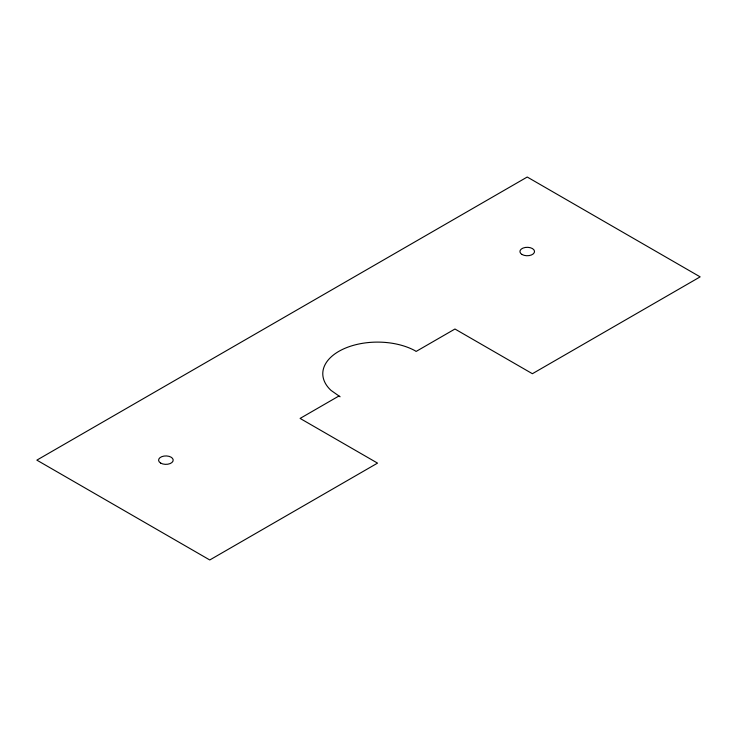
<?xml version="1.0" encoding="UTF-8"?>
<svg xmlns="http://www.w3.org/2000/svg" width="737" height="737" viewBox="0 0 737 737"><rect width="100%" height="100%" fill="white"/><g stroke="black" fill="none" stroke-linecap="round" stroke-linejoin="round"><path stroke-width="1.11" d="M338.965 395.981L300.106 418.423L377.537 463.122L209.769 559.973L36.85 460.137L527.231 177.027L700.15 276.863L532.39 373.714L454.959 329.015L416.101 351.448L414.959 350.646A54.75 31.608 0 0 0 342.797 349.283A54.75 31.608 0 0 0 331.042 390.407L340.107 396.782M160.73 463.122A7.296 4.21 0 0 0 172.946 461.233A7.296 4.21 0 0 0 164.01 456.074A7.296 4.21 0 0 0 160.73 463.122M522.063 254.505A7.296 4.21 0 0 0 534.279 252.616A7.296 4.21 0 0 0 525.334 247.457A7.296 4.21 0 0 0 522.063 254.505"/></g></svg>
